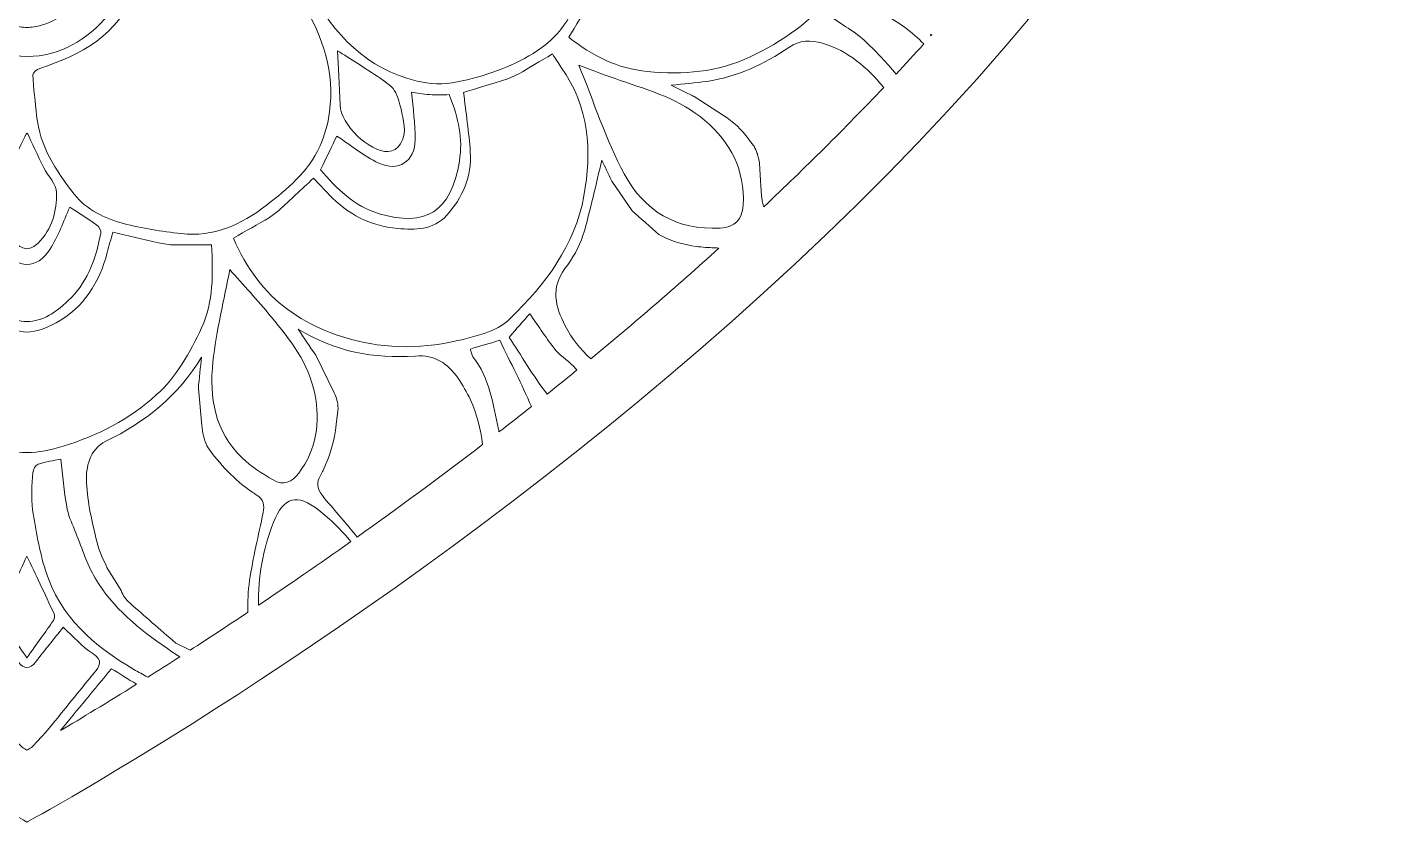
# Model space of a CAD drawing. Extents: x 12 to 8996, y -931 to -69.
# Drawn here: x 2788 to 3274.1, y -929 to -641.9 of the extents above; entities that cross this region are included whole.
import ezdxf

# ---------------------------------------------------------------- set-up
doc = ezdxf.new("R2010")
doc.units = 0
doc.header["$MEASUREMENT"] = 0
doc.layers.add('Layer 1', color=7, linetype='Continuous')

msp = doc.modelspace()

# ---------------------------------------------------------------- linework, layer by layer
at = {"layer": 'Layer 1', "lineweight": 0}
for points, knots in [([(3039.41, -71.03), (2929.37, -71.03), (2816.23, -144.48), (2788, -275.17), (2759.78, -144.5), (2646.61, -71.05), (2536.59, -71.03), (2417.39, -71.01), (2301.87, -157.19), (2301.87, -350.19), (2301.87, -666.4), (2788, -928.97), (2788, -928.97), (2788, -928.97), (3274.13, -666.4), (3274.13, -350.19), (3274.13, -157.21), (3158.6, -71.03), (3039.41, -71.03)], [0, 0, 0, 0, 1, 1, 1, 2, 2, 2, 3, 3, 3, 4, 4, 4, 5, 5, 5, 6, 6, 6, 6]), ([(2983.58, -645.67), (2986.14, -641.33), (2988.58, -637.2), (2991.17, -632.83), (2991.17, -632.83), (2992.69, -628.96), (2992.69, -628.96), (2994.39, -623.4), (2995.95, -618.31), (2997.57, -612.98), (3001.6, -614.05), (3005.37, -615.43), (3009.25, -615.98), (3013.17, -616.55), (3017.21, -616.42), (3021.19, -616.38), (3032.37, -616.28), (3044.42, -608.56), (3046.17, -599.87), (3047.97, -590.93), (3046.39, -582.21), (3041.35, -574.6), (3037.7, -569.09), (3033.09, -564.22), (3028.89, -559.05), (3032.46, -555.22), (3036.22, -551.2), (3040.16, -546.98), (3040.16, -546.98), (3042.83, -543.36), (3042.83, -543.36), (3045.1, -539.37), (3047.47, -535.19), (3049.82, -531.05), (3067.96, -537.24), (3077.83, -551.11), (3084.86, -567.5), (3089.66, -578.7), (3089.62, -590.72), (3088.39, -602.45), (3087.38, -612.06), (3086.34, -622.19), (3079.51, -629.99), (3071, -639.72), (3060.69, -647.26), (3048.99, -652.76), (3037.23, -658.29), (3024.76, -659.3), (3011.95, -658.03), (3001.12, -656.96), (2991.94, -652.42), (2983.58, -645.67)], [0, 0, 0, 0, 1, 1, 1, 2, 2, 2, 3, 3, 3, 4, 4, 4, 5, 5, 5, 6, 6, 6, 7, 7, 7, 8, 8, 8, 9, 9, 9, 10, 10, 10, 11, 11, 11, 12, 12, 12, 13, 13, 13, 14, 14, 14, 15, 15, 15, 16, 16, 16, 17, 17, 17, 17]), ([(2973.75, -649.41), (2965.69, -655.19), (2956.45, -658.69), (2946.89, -660.99), (2942.15, -662.12), (2936.91, -663), (2932.22, -662.17), (2913.57, -658.88), (2900.72, -647.42), (2891.71, -631.27), (2891.23, -630.4), (2891.53, -628.58), (2892.15, -627.68), (2896.03, -622.11), (2900.62, -616.96), (2903.92, -611.09), (2906.21, -607.03), (2907.37, -602.11), (2908.02, -597.43), (2908.35, -595.02), (2908.4, -592.56), (2908.35, -590.02), (2908.26, -584.65), (2907.21, -579.32), (2905.28, -574.31), (2905.28, -574.31), (2904.76, -572.96), (2904.76, -572.96), (2904.76, -572.96), (2907.13, -573.84), (2907.13, -573.84), (2910.99, -575.29), (2915.06, -576.1), (2919.18, -576.24), (2924, -576.41), (2928.45, -576.61), (2932.77, -575.94), (2942.92, -574.36), (2950.97, -568.28), (2958.24, -561.37), (2959.89, -559.8), (2962.38, -559.54), (2964.33, -560.7), (2975.4, -567.26), (2984.42, -575.62), (2989.91, -587.46), (2992.76, -593.6), (2995.2, -599.91), (2994.11, -606.74), (2993.15, -612.72), (2991.76, -618.72), (2989.82, -624.46), (2986.58, -634.05), (2982.32, -643.27), (2973.75, -649.41)], [0, 0, 0, 0, 1, 1, 1, 2, 2, 2, 3, 3, 3, 4, 4, 4, 5, 5, 5, 6, 6, 6, 7, 7, 7, 8, 8, 8, 9, 9, 9, 10, 10, 10, 11, 11, 11, 12, 12, 12, 13, 13, 13, 14, 14, 14, 15, 15, 15, 16, 16, 16, 17, 17, 17, 18, 18, 18, 18]), ([(2751.07, -604.42), (2751.68, -601.76), (2752.54, -600.76), (2755.2, -600.95), (2757.73, -601.13), (2760.29, -600.98), (2763, -600.98), (2763, -605.7), (2762.91, -609.79), (2763.01, -613.89), (2763.36, -628.34), (2772.16, -638.13), (2782.79, -641.36), (2784.54, -641.89), (2786.28, -642.13), (2788, -642.13), (2789.72, -642.13), (2791.46, -641.89), (2793.21, -641.36), (2803.84, -638.13), (2812.64, -628.34), (2812.99, -613.89), (2813.09, -609.79), (2813, -605.7), (2813, -600.98), (2815.71, -600.98), (2818.27, -601.13), (2820.8, -600.95), (2823.46, -600.76), (2824.32, -601.76), (2824.93, -604.42), (2827.74, -616.79), (2825.45, -628.14), (2817.37, -637.65), (2809.79, -646.56), (2799.94, -652.58), (2788, -652.61), (2776.06, -652.58), (2766.21, -646.56), (2758.63, -637.65), (2750.55, -628.14), (2748.26, -616.79), (2751.07, -604.42)], [0, 0, 0, 0, 1, 1, 1, 2, 2, 2, 3, 3, 3, 4, 4, 4, 5, 5, 5, 6, 6, 6, 7, 7, 7, 8, 8, 8, 9, 9, 9, 10, 10, 10, 11, 11, 11, 12, 12, 12, 13, 13, 13, 14, 14, 14, 14]), ([(2897.21, -672.6), (2896.66, -676.87), (2895.41, -681.21), (2893.64, -685.14), (2889.53, -694.22), (2882, -700.42), (2874.34, -706.37), (2865.32, -713.38), (2855.33, -717.88), (2843.62, -716.54), (2836.62, -715.74), (2829.58, -714.68), (2822.79, -712.87), (2816.05, -711.07), (2809.6, -708.02), (2805.1, -702.33), (2798.47, -693.94), (2792.62, -685.08), (2791.5, -674), (2791, -669.07), (2790.38, -664.16), (2790.13, -659.22), (2790.09, -658.47), (2791.64, -657.23), (2792.67, -656.89), (2807.71, -651.95), (2820.95, -644.86), (2827.04, -628.94), (2827.05, -628.93), (2827.05, -628.91), (2827.06, -628.9), (2828.44, -625.32), (2829.33, -621.57), (2829.57, -617.74), (2829.57, -617.74), (2829.85, -613.41), (2829.85, -613.41), (2829.85, -613.41), (2832.28, -616.71), (2832.28, -616.71), (2834.92, -620.31), (2838.12, -623.47), (2841.75, -626.08), (2841.77, -626.1), (2841.8, -626.12), (2841.82, -626.13), (2848.03, -630.6), (2854.77, -634.23), (2862.51, -634.24), (2869.49, -634.24), (2876.46, -632.94), (2883.44, -632.43), (2884.85, -632.32), (2887.1, -632.69), (2887.66, -633.62), (2894.88, -645.59), (2899.01, -658.46), (2897.21, -672.6)], [0, 0, 0, 0, 1, 1, 1, 2, 2, 2, 3, 3, 3, 4, 4, 4, 5, 5, 5, 6, 6, 6, 7, 7, 7, 8, 8, 8, 9, 9, 9, 10, 10, 10, 11, 11, 11, 12, 12, 12, 13, 13, 13, 14, 14, 14, 15, 15, 15, 16, 16, 16, 17, 17, 17, 18, 18, 18, 19, 19, 19, 19]), ([(3085.12, -630.59), (3088.82, -632.72), (3092.76, -635.29), (3096.96, -637.36), (3102.66, -640.16), (3107.49, -643.81), (3111.64, -648.08), (3108.34, -651.74), (3105.01, -655.37), (3101.65, -658.98), (3098.37, -654.92), (3094.73, -651.12), (3090.88, -647.45), (3086.97, -643.71), (3082.01, -641.06), (3077.27, -637.73), (3079.99, -635.26), (3082.51, -632.96), (3085.12, -630.59)], [0, 0, 0, 0, 1, 1, 1, 2, 2, 2, 3, 3, 3, 4, 4, 4, 5, 5, 5, 6, 6, 6, 6]), ([(3114.27, -645.16), (3114.15, -645.02), (3114.03, -644.86), (3113.92, -644.72), (3114.15, -644.73), (3114.38, -644.75), (3114.61, -644.77), (3114.49, -644.9), (3114.38, -645.03), (3114.27, -645.16)], [0, 0, 0, 0, 1, 1, 1, 2, 2, 2, 3, 3, 3, 3]), ([(2900.1, -650.54), (2904.43, -653.32), (2910.02, -656.77), (2915.44, -660.46), (2917.59, -661.92), (2920.17, -663.57), (2921.12, -665.75), (2922.73, -669.43), (2923.5, -673.57), (2924.08, -677.6), (2924.81, -682.63), (2921.99, -686.84), (2918.35, -686.94), (2911.49, -687.13), (2901.23, -677.07), (2901.04, -670.21), (2900.83, -663.03), (2900.36, -655.87), (2900.1, -650.54)], [0, 0, 0, 0, 1, 1, 1, 2, 2, 2, 3, 3, 3, 4, 4, 4, 5, 5, 5, 6, 6, 6, 6]), ([(3053.93, -706.83), (3053.85, -706.66), (3053.77, -706.49), (3053.73, -706.32), (3052.64, -701.87), (3052.79, -697.11), (3052.33, -691.07), (3052.36, -691.1), (3052.38, -691.11), (3052.41, -691.14), (3052.28, -690.68), (3052.18, -690.21), (3052.09, -689.69), (3052.09, -689.68), (3052.09, -689.68), (3052.08, -689.67), (3052.01, -689.41), (3051.95, -689.16), (3051.89, -688.9), (3051.75, -688.37), (3051.64, -687.84), (3051.45, -687.33), (3051.35, -687.06), (3051.24, -686.79), (3051.13, -686.53), (3051.08, -686.41), (3051.02, -686.3), (3050.97, -686.18), (3050.95, -686.14), (3050.89, -686.02), (3050.86, -685.96), (3050.86, -685.96), (3050.86, -685.95), (3050.86, -685.95), (3050.75, -685.76), (3050.65, -685.56), (3050.55, -685.36), (3050.44, -685.14), (3050.33, -684.91), (3050.23, -684.69), (3049.57, -683.95), (3048.95, -683.18), (3048.36, -682.37), (3045.93, -679), (3042.88, -676.12), (3039.39, -673.88), (3039.39, -673.88), (3028.76, -667.07), (3028.76, -667.07), (3028.54, -666.94), (3028.32, -666.82), (3028.1, -666.7), (3025.58, -665.54), (3023.06, -664.27), (3020.52, -662.95), (3025.11, -662.48), (3029.27, -662.22), (3033.39, -661.6), (3044.25, -659.97), (3054, -655.45), (3062.98, -649.32), (3066.92, -646.62), (3070.87, -646.56), (3075.07, -647.81), (3084.49, -650.61), (3091.18, -656.59), (3097.17, -663.75), (3083.12, -678.62), (3068.63, -693), (3053.93, -706.83)], [0, 0, 0, 0, 1, 1, 1, 2, 2, 2, 3, 3, 3, 4, 4, 4, 5, 5, 5, 6, 6, 6, 7, 7, 7, 8, 8, 8, 9, 9, 9, 10, 10, 10, 11, 11, 11, 12, 12, 12, 13, 13, 13, 14, 14, 14, 15, 15, 15, 16, 16, 16, 17, 17, 17, 18, 18, 18, 19, 19, 19, 20, 20, 20, 21, 21, 21, 22, 22, 22, 23, 23, 23, 23]), ([(2862.51, -718.14), (2867, -715.61), (2871.29, -713.19), (2875.58, -710.77), (2875.58, -710.77), (2878.88, -708.16), (2878.88, -708.16), (2883.05, -704.31), (2887.09, -700.57), (2891.42, -696.56), (2893.32, -698.56), (2895.17, -700.53), (2897.04, -702.49), (2903.8, -709.52), (2911.98, -713.86), (2921.7, -714.7), (2928.05, -715.25), (2934.61, -715.29), (2939.43, -710), (2945.3, -703.55), (2948.57, -695.9), (2947.99, -687.09), (2947.52, -679.96), (2946.41, -672.88), (2945.56, -665.56), (2950.15, -664.17), (2955.26, -662.62), (2961.51, -660.73), (2961.51, -660.73), (2965.45, -658.89), (2965.45, -658.89), (2968.99, -656.8), (2973.12, -654.35), (2977.62, -651.69), (2978.81, -653.49), (2979.77, -655.06), (2980.83, -656.56), (2990.92, -670.73), (2991.95, -686.64), (2989, -702.97), (2985.76, -720.89), (2975.15, -734.77), (2962.48, -747.13), (2959.93, -749.62), (2956.39, -751.53), (2952.96, -752.6), (2939.56, -756.79), (2925.76, -758.84), (2911.82, -756.23), (2889.09, -751.98), (2871.75, -740.36), (2862.51, -718.14)], [0, 0, 0, 0, 1, 1, 1, 2, 2, 2, 3, 3, 3, 4, 4, 4, 5, 5, 5, 6, 6, 6, 7, 7, 7, 8, 8, 8, 9, 9, 9, 10, 10, 10, 11, 11, 11, 12, 12, 12, 13, 13, 13, 14, 14, 14, 15, 15, 15, 16, 16, 16, 17, 17, 17, 17]), ([(3046.47, -706.24), (3046.19, -711.56), (3043.47, -714.22), (3038.2, -714.54), (3022.44, -715.5), (3010.6, -708.22), (3003.55, -695.01), (2996.95, -682.63), (2992.59, -669.04), (2987.15, -655.75), (2992.49, -657.73), (2997.23, -659.6), (3002.05, -661.23), (3012.8, -664.87), (3023.73, -668.11), (3032.6, -675.68), (3042, -683.69), (3047.13, -693.66), (3046.47, -706.24)], [0, 0, 0, 0, 1, 1, 1, 2, 2, 2, 3, 3, 3, 4, 4, 4, 5, 5, 5, 6, 6, 6, 6]), ([(2914.96, -691.1), (2922.09, -694.42), (2928, -690.48), (2928.11, -682.64), (2928.19, -676.98), (2927.27, -671.3), (2926.78, -665.47), (2928.57, -665.73), (2930.92, -666.19), (2933.29, -666.35), (2935.68, -666.52), (2938.09, -666.39), (2940.39, -666.39), (2943.83, -675.3), (2945.37, -681.97), (2944.06, -690.37), (2941.19, -708.89), (2931.64, -714.2), (2915.16, -709.39), (2906.07, -706.74), (2899.75, -700.19), (2893.94, -693.49), (2896.05, -689.12), (2898.08, -684.93), (2899.82, -681.32), (2904.86, -684.64), (2909.58, -688.59), (2914.96, -691.1)], [0, 0, 0, 0, 1, 1, 1, 2, 2, 2, 3, 3, 3, 4, 4, 4, 5, 5, 5, 6, 6, 6, 7, 7, 7, 8, 8, 8, 9, 9, 9, 9]), ([(2788, -680.61), (2788.05, -680.51), (2788.11, -680.4), (2788.16, -680.3), (2789.76, -683.69), (2791.85, -688.28), (2794.09, -692.79), (2795.6, -695.82), (2798.66, -698.73), (2798.69, -701.72), (2798.76, -708.38), (2797.14, -714.96), (2792, -719.99), (2790.7, -721.26), (2789.31, -721.95), (2788, -722.03), (2786.69, -721.95), (2785.3, -721.26), (2784, -719.99), (2778.86, -714.96), (2777.24, -708.38), (2777.31, -701.72), (2777.34, -698.73), (2780.4, -695.82), (2781.91, -692.79), (2784.15, -688.28), (2786.24, -683.69), (2787.84, -680.3), (2787.89, -680.4), (2787.95, -680.51), (2788, -680.61)], [0, 0, 0, 0, 1, 1, 1, 2, 2, 2, 3, 3, 3, 4, 4, 4, 5, 5, 5, 6, 6, 6, 7, 7, 7, 8, 8, 8, 9, 9, 9, 10, 10, 10, 10]), ([(2982.23, -749.81), (2978.73, -742.88), (2976.88, -736.25), (2982.14, -729.17), (2984.83, -725.57), (2987.34, -721.51), (2988.63, -717.26), (2991.43, -708), (2993.39, -698.48), (2995.46, -690.01), (2996.55, -692.33), (2997.79, -694.9), (2999.07, -697.6), (2999.07, -697.6), (3006.4, -708.33), (3006.4, -708.33), (3009.12, -710.74), (3013.28, -714.41), (3016.01, -716.82), (3016.01, -716.82), (3017.2, -717.43), (3017.2, -717.43), (3021.06, -719.41), (3025.25, -720.67), (3029.55, -721.17), (3031.84, -721.44), (3033.99, -721.64), (3036.14, -721.68), (3036.7, -721.69), (3037.21, -721.75), (3037.68, -721.84), (3022.31, -735.76), (3006.81, -749.08), (2991.44, -761.73), (2987.8, -758.28), (2984.59, -754.48), (2982.23, -749.81)], [0, 0, 0, 0, 1, 1, 1, 2, 2, 2, 3, 3, 3, 4, 4, 4, 5, 5, 5, 6, 6, 6, 7, 7, 7, 8, 8, 8, 9, 9, 9, 10, 10, 10, 11, 11, 11, 12, 12, 12, 12]), ([(2779.69, -722.26), (2781.97, -725.87), (2784.99, -727.67), (2788, -727.66), (2791.01, -727.67), (2794.03, -725.87), (2796.31, -722.26), (2799.28, -717.57), (2801.12, -712.17), (2803.49, -707.04), (2806.38, -708.93), (2809.88, -711.07), (2813.2, -713.45), (2814.01, -714.03), (2814.85, -715.5), (2814.68, -716.36), (2812.98, -724.93), (2810.3, -733.24), (2804.03, -739.59), (2798.53, -745.15), (2793.48, -748.34), (2788, -748.24), (2782.52, -748.34), (2777.47, -745.15), (2771.97, -739.59), (2765.7, -733.24), (2763.02, -724.93), (2761.32, -716.36), (2761.15, -715.5), (2761.99, -714.03), (2762.8, -713.45), (2766.12, -711.07), (2769.62, -708.93), (2772.51, -707.04), (2774.88, -712.17), (2776.72, -717.57), (2779.69, -722.26)], [0, 0, 0, 0, 1, 1, 1, 2, 2, 2, 3, 3, 3, 4, 4, 4, 5, 5, 5, 6, 6, 6, 7, 7, 7, 8, 8, 8, 9, 9, 9, 10, 10, 10, 11, 11, 11, 12, 12, 12, 12]), ([(2788, -795.61), (2783.66, -795.55), (2779.35, -794.69), (2774.97, -793.33), (2762.43, -789.44), (2751.05, -783.54), (2741.31, -774.79), (2733.9, -768.13), (2729.17, -759.5), (2725, -750.54), (2720.58, -741.02), (2720.86, -730.98), (2721.4, -720.62), (2721.4, -720.62), (2736.16, -720.62), (2736.16, -720.62), (2736.16, -720.62), (2740.52, -719.83), (2740.52, -719.83), (2746.21, -718.54), (2751.43, -717.36), (2757.04, -716.08), (2757.7, -718.49), (2758.37, -720.92), (2759.01, -723.35), (2761.87, -734.23), (2767.39, -743.23), (2777.48, -748.79), (2781.14, -750.81), (2784.63, -751.9), (2788, -752.07), (2791.37, -751.9), (2794.86, -750.81), (2798.52, -748.79), (2808.61, -743.23), (2814.13, -734.23), (2816.99, -723.35), (2817.63, -720.92), (2818.3, -718.49), (2818.96, -716.08), (2824.57, -717.36), (2829.79, -718.54), (2835.48, -719.83), (2835.48, -719.83), (2839.84, -720.62), (2839.84, -720.62), (2839.84, -720.62), (2854.6, -720.62), (2854.6, -720.62), (2855.14, -730.98), (2855.42, -741.02), (2851, -750.54), (2846.83, -759.5), (2842.1, -768.13), (2834.69, -774.79), (2824.95, -783.54), (2813.57, -789.44), (2801.03, -793.33), (2796.65, -794.69), (2792.34, -795.55), (2788, -795.61)], [0, 0, 0, 0, 1, 1, 1, 2, 2, 2, 3, 3, 3, 4, 4, 4, 5, 5, 5, 6, 6, 6, 7, 7, 7, 8, 8, 8, 9, 9, 9, 10, 10, 10, 11, 11, 11, 12, 12, 12, 13, 13, 13, 14, 14, 14, 15, 15, 15, 16, 16, 16, 17, 17, 17, 18, 18, 18, 19, 19, 19, 20, 20, 20, 20]), ([(2855.12, -762.92), (2856.35, -751.5), (2859.2, -740.26), (2861.22, -729.53), (2865.98, -734.94), (2871.24, -740.61), (2876.14, -746.58), (2882.99, -754.91), (2889.72, -763.4), (2891.86, -774.4), (2893.87, -784.71), (2892.6, -794.44), (2886.07, -803.02), (2883.69, -806.15), (2880.48, -807.73), (2876.81, -805.49), (2872.89, -803.1), (2868.9, -800.62), (2865.62, -797.48), (2855.74, -788.02), (2853.75, -775.63), (2855.12, -762.92)], [0, 0, 0, 0, 1, 1, 1, 2, 2, 2, 3, 3, 3, 4, 4, 4, 5, 5, 5, 6, 6, 6, 7, 7, 7, 7]), ([(2975.72, -774.47), (2970.55, -767.8), (2966.34, -760.41), (2962, -754), (2964.85, -750.74), (2967, -748.27), (2969.44, -745.49), (2972.79, -750.23), (2975.59, -754.65), (2978.88, -758.69), (2980.89, -761.16), (2983.99, -762.75), (2986, -765.23), (2986.16, -765.42), (2986.33, -765.6), (2986.49, -765.78), (2982.89, -768.72), (2979.3, -771.61), (2975.72, -774.47)], [0, 0, 0, 0, 1, 1, 1, 2, 2, 2, 3, 3, 3, 4, 4, 4, 5, 5, 5, 6, 6, 6, 6]), ([(2907.18, -826.08), (2903.33, -821.37), (2899.32, -816.76), (2895.4, -812.11), (2893.14, -809.44), (2891.96, -807.27), (2893.93, -803.82), (2894.26, -803.23), (2894.58, -802.63), (2894.88, -802.02), (2897.45, -796.85), (2898.93, -791.21), (2899.6, -785.48), (2899.6, -785.48), (2900.3, -779.58), (2900.3, -779.58), (2900.29, -779.57), (2900.29, -779.57), (2900.29, -779.56), (2900.18, -777.64), (2899.73, -775.77), (2898.89, -774.05), (2898.89, -774.05), (2892.22, -760.39), (2892.22, -760.39), (2890.07, -757.38), (2888.02, -754.24), (2885.93, -751.09), (2899.02, -759.09), (2913.2, -761.83), (2928.18, -760.74), (2935.16, -760.24), (2939.91, -763.4), (2943.57, -768.79), (2945.24, -771.24), (2946.77, -773.84), (2948.01, -776.53), (2950.38, -781.66), (2951.65, -787.01), (2952.41, -792.71), (2936.86, -804.63), (2921.68, -815.78), (2907.18, -826.08)], [0, 0, 0, 0, 1, 1, 1, 2, 2, 2, 3, 3, 3, 4, 4, 4, 5, 5, 5, 6, 6, 6, 7, 7, 7, 8, 8, 8, 9, 9, 9, 10, 10, 10, 11, 11, 11, 12, 12, 12, 13, 13, 13, 14, 14, 14, 14]), ([(2958.18, -787.2), (2956.18, -778.17), (2955.03, -768.65), (2948.93, -760.97), (2948.4, -760.3), (2948.35, -759.24), (2948.03, -758.21), (2951.42, -757.21), (2954.53, -756.28), (2958.62, -755.07), (2962.49, -763.15), (2966.67, -770.93), (2970.02, -779), (2966.11, -782.09), (2962.22, -785.13), (2958.35, -788.13), (2958.29, -787.82), (2958.25, -787.51), (2958.18, -787.2)], [0, 0, 0, 0, 1, 1, 1, 2, 2, 2, 3, 3, 3, 4, 4, 4, 5, 5, 5, 6, 6, 6, 6]), ([(2846.9, -866.93), (2846.9, -866.93), (2841.71, -864.43), (2841.71, -864.43), (2835.82, -859.27), (2830.52, -854.66), (2825.25, -850.01), (2823.69, -848.64), (2822.6, -847.2), (2822.06, -845.4), (2822.06, -845.4), (2816.83, -837.06), (2816.83, -837.06), (2815.81, -834.53), (2813.98, -831.24), (2813.18, -827.72), (2811.58, -820.73), (2809.82, -813.64), (2809.51, -806.52), (2809.26, -800.82), (2810.46, -794.47), (2816.5, -791.51), (2830.75, -784.54), (2842.62, -775.08), (2851.02, -761.1), (2850.64, -764.9), (2850.12, -768.7), (2849.86, -772.5), (2849.86, -772.5), (2851.07, -785.85), (2851.07, -785.85), (2851.3, -788.35), (2851.9, -790.79), (2852.89, -793.09), (2852.89, -793.09), (2852.91, -793.13), (2852.91, -793.13), (2852.91, -793.13), (2853.2, -793.55), (2853.2, -793.55), (2857.53, -799.85), (2862.87, -805.43), (2869.17, -809.75), (2869.7, -810.12), (2870.24, -810.47), (2870.78, -810.81), (2873.47, -812.52), (2873.78, -814.59), (2873.23, -817.28), (2871.56, -825.45), (2869.55, -833.57), (2868.35, -841.81), (2867.78, -845.67), (2867.6, -849.48), (2867.76, -853.24), (2860.48, -858.09), (2853.51, -862.66), (2846.9, -866.93)], [0, 0, 0, 0, 1, 1, 1, 2, 2, 2, 3, 3, 3, 4, 4, 4, 5, 5, 5, 6, 6, 6, 7, 7, 7, 8, 8, 8, 9, 9, 9, 10, 10, 10, 11, 11, 11, 12, 12, 12, 13, 13, 13, 14, 14, 14, 15, 15, 15, 16, 16, 16, 17, 17, 17, 18, 18, 18, 19, 19, 19, 19]), ([(2826.61, -873.85), (2812.22, -865.48), (2799.85, -854.79), (2794.7, -838.16), (2792.49, -831.05), (2791.14, -823.63), (2790.04, -816.26), (2789.39, -811.85), (2789.88, -807.24), (2790.12, -802.74), (2790.18, -801.7), (2791.13, -800.11), (2792.03, -799.81), (2794.76, -798.89), (2797.67, -798.47), (2800.21, -797.92), (2800.92, -803.89), (2801.38, -809.54), (2802.34, -815.1), (2802.83, -817.97), (2804.09, -820.73), (2805.19, -823.46), (2807.56, -829.32), (2809.46, -835.48), (2812.62, -840.89), (2818.91, -851.66), (2828.61, -859.45), (2838.67, -866.34), (2840.15, -867.36), (2841.65, -868.35), (2843.15, -869.34), (2839.15, -871.9), (2835.28, -874.36), (2831.57, -876.69), (2829.92, -875.74), (2828.26, -874.81), (2826.61, -873.85)], [0, 0, 0, 0, 1, 1, 1, 2, 2, 2, 3, 3, 3, 4, 4, 4, 5, 5, 5, 6, 6, 6, 7, 7, 7, 8, 8, 8, 9, 9, 9, 10, 10, 10, 11, 11, 11, 12, 12, 12, 12]), ([(2877, -820.72), (2880.54, -811.59), (2885.53, -810.26), (2893.29, -816.36), (2897.62, -819.76), (2901.49, -823.56), (2904.89, -827.71), (2893.29, -835.93), (2882.14, -843.59), (2871.59, -850.67), (2871.28, -840.64), (2873.15, -830.63), (2877, -820.72)], [0, 0, 0, 0, 1, 1, 1, 2, 2, 2, 3, 3, 3, 4, 4, 4, 4]), ([(2788.02, -833), (2791.03, -839.37), (2794.47, -846.59), (2797.81, -853.85), (2798.1, -854.47), (2797.98, -855.59), (2797.59, -856.16), (2794.65, -860.43), (2791.59, -864.62), (2788, -869.63), (2788, -869.63), (2788, -869.62), (2788, -869.62), (2788, -869.62), (2788, -869.63), (2788, -869.63), (2784.41, -864.62), (2781.35, -860.43), (2778.41, -856.16), (2778.02, -855.59), (2777.9, -854.47), (2778.19, -853.85), (2781.53, -846.59), (2784.97, -839.37), (2787.98, -833), (2787.99, -833.01), (2787.99, -833.03), (2788, -833.04), (2788.01, -833.03), (2788.01, -833.01), (2788.02, -833)], [0, 0, 0, 0, 1, 1, 1, 2, 2, 2, 3, 3, 3, 4, 4, 4, 5, 5, 5, 6, 6, 6, 7, 7, 7, 8, 8, 8, 9, 9, 9, 10, 10, 10, 10]), ([(2787.99, -903.01), (2787.49, -902.72), (2786.92, -902.4), (2786.39, -902.09), (2784.14, -899.7), (2781.95, -897.42), (2779.95, -895.02), (2774.5, -888.46), (2769.22, -881.76), (2763.81, -875.17), (2761.73, -872.62), (2760.37, -870.71), (2764.27, -868.13), (2768.15, -865.57), (2771.3, -861.92), (2774.88, -858.64), (2778.27, -862.89), (2781.6, -866.95), (2784.81, -871.1), (2785.92, -872.54), (2786.97, -873.2), (2788, -873.19), (2789.03, -873.2), (2790.08, -872.54), (2791.19, -871.1), (2794.4, -866.95), (2797.73, -862.89), (2801.12, -858.64), (2804.7, -861.92), (2807.85, -865.57), (2811.73, -868.13), (2815.63, -870.71), (2814.28, -872.62), (2812.19, -875.17), (2806.78, -881.76), (2801.5, -888.46), (2796.05, -895.02), (2794.06, -897.41), (2791.88, -899.68), (2789.64, -902.06), (2789.07, -902.39), (2788.52, -902.71), (2787.99, -903.01)], [0, 0, 0, 0, 1, 1, 1, 2, 2, 2, 3, 3, 3, 4, 4, 4, 5, 5, 5, 6, 6, 6, 7, 7, 7, 8, 8, 8, 9, 9, 9, 10, 10, 10, 11, 11, 11, 12, 12, 12, 13, 13, 13, 14, 14, 14, 14]), ([(2818.5, -873.6), (2821.51, -875.47), (2824.53, -877.35), (2827.55, -879.22), (2816.92, -885.85), (2807.65, -891.46), (2800.07, -895.95), (2806.21, -888.53), (2812.32, -881.09), (2818.5, -873.6)], [0, 0, 0, 0, 1, 1, 1, 2, 2, 2, 3, 3, 3, 3])]:
    msp.add_open_spline(points, degree=3, knots=knots, dxfattribs=at)

doc.saveas('drawing.dxf')
